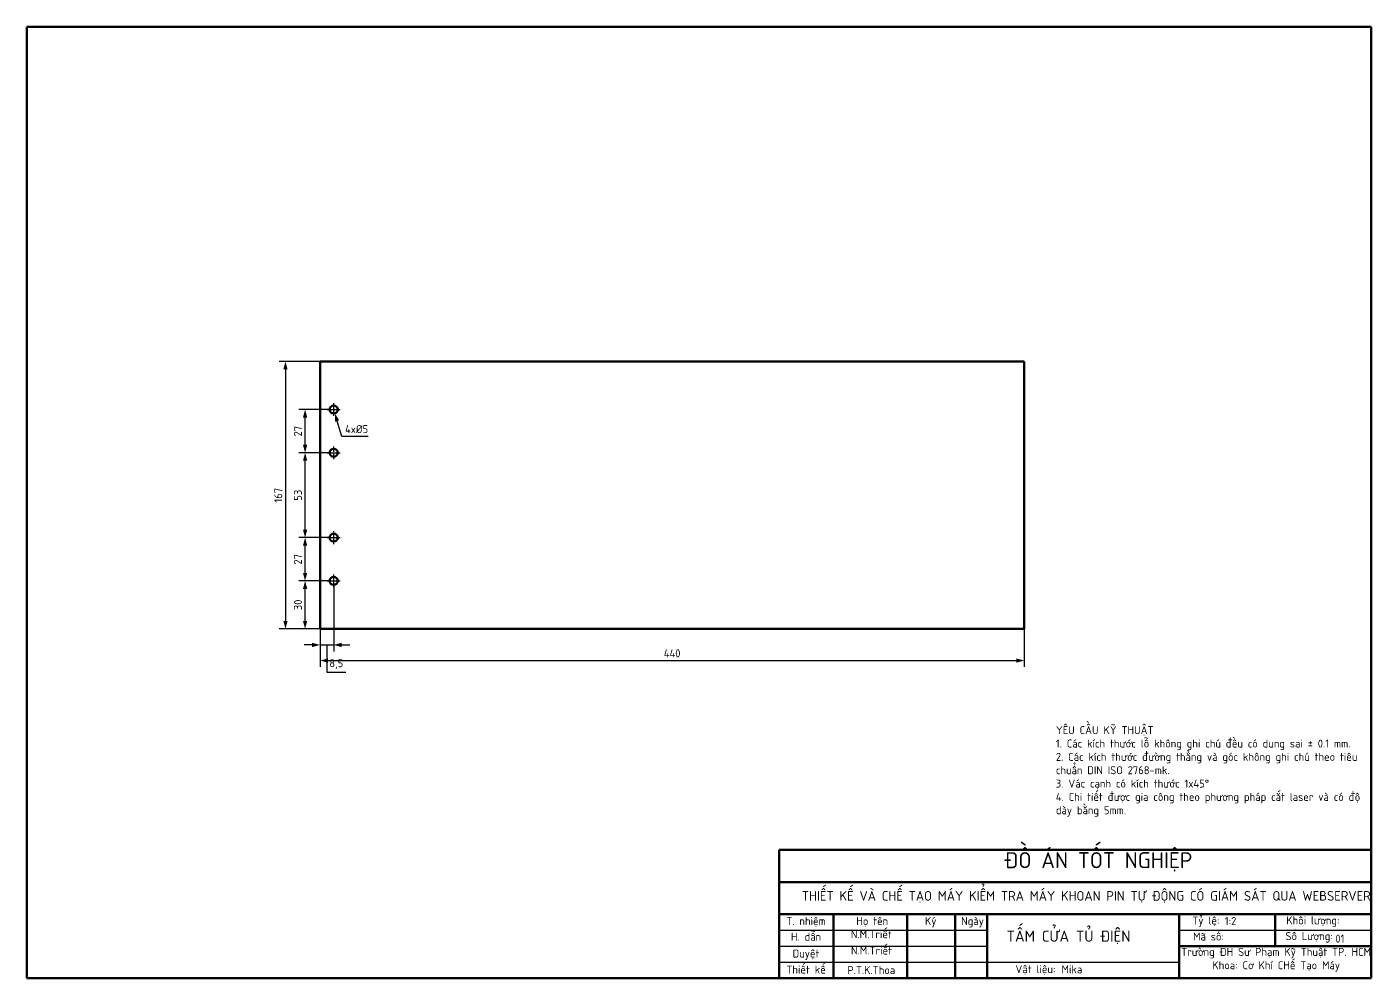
# Model space of a CAD drawing. Header units: millimetres. Extents: x -190 to 12889, y -227 to 3957.
# Drawn here: x 3806 to 4646, y 486 to 1080 of the extents above; entities that cross this region are included whole.
import ezdxf

# ---------------------------------------------------------------- set-up
doc = ezdxf.new("R2010")
doc.units = ezdxf.units.MM
doc.header["$LTSCALE"] = 0.7
doc.header["$PDMODE"] = 35
doc.header["$PDSIZE"] = -4
doc.linetypes.add('CENTER2', pattern=[1.125, 0.75, -0.125, 0.125, -0.125])
doc.layers.get('0').update_dxf_attribs({"color": 255})
for name, color, linetype, lineweight in [('AM_5', 10, 'Continuous', 25), ('AMC_Contour', 7, 'Continuous', 50), ('CON', 7, 'Continuous', 50), ('DIM', 94, 'Continuous', 25), ('KHUNGBV', 5, 'Continuous', 70), ('TEXT', 7, 'Continuous', 25)]:
    doc.layers.add(name, color=color, linetype=linetype, lineweight=lineweight)
doc.styles.add('TCVN-7284', font='tcvn+7284-2003r.ttf')
doc.dimstyles.new('TCVN_ISO-25_RadiusDia', dxfattribs={"dimtxt": 2.5, "dimasz": 2.5, "dimexe": 2, "dimexo": 0, "dimgap": 1, "dimtad": 1, "dimtoh": 1, "dimtxsty": 'TCVN-7284', "dimblk": 'Arrow', "dimcen": 0, "dimclrd": 256, "dimclre": 256, "dimclrt": 256, "dimadec": 0, "dimazin": 0, "dimtfac": 1, "dimtofl": 0, "dimtmove": 1, "dimatfit": 0, "dimldrblk": 'Arrow', "dimfxl": 1, "dimlwd": -1, "dimlwe": -1, "dimarcsym": 0})

# ---------------------------------------------------------------- blocks, each defined once
blk = doc.blocks.new('*U356')
at = {"layer": 'AM_5', "color": 0, "linetype": 'CENTER2', "ltscale": 2, "transparency": 16777216}
for p, q in [((-4, 0), (-0.5, 0)), ((0, 0.5), (0, 4)), ((0.5, 0), (4, 0)), ((0, -4), (0, -0.5))]:
    blk.add_line(p, q, dxfattribs=at)
at = {"layer": 'AM_5', "color": 0, "linetype": 'Continuous', "ltscale": 2, "transparency": 16777216}
for p, q in [((-0.25, 0), (0.25, 0)), ((0, -0.25), (0, 0.25))]:
    blk.add_line(p, q, dxfattribs=at)
blk = doc.blocks.new('*U357')
at = {"layer": 'AM_5', "color": 0, "linetype": 'CENTER2', "ltscale": 2, "transparency": 16777216}
for p, q in [((-4, 0), (-0.5, 0)), ((0, 0.5), (0, 4)), ((0.5, 0), (4, 0)), ((0, -4), (0, -0.5))]:
    blk.add_line(p, q, dxfattribs=at)
at = {"layer": 'AM_5', "color": 0, "linetype": 'Continuous', "ltscale": 2, "transparency": 16777216}
for p, q in [((-0.25, 0), (0.25, 0)), ((0, -0.25), (0, 0.25))]:
    blk.add_line(p, q, dxfattribs=at)
blk = doc.blocks.new('*U358')
at = {"layer": 'AM_5', "color": 0, "linetype": 'CENTER2', "ltscale": 2, "transparency": 16777216}
for p, q in [((-4, 0), (-0.5, 0)), ((0, 0.5), (0, 4)), ((0.5, 0), (4, 0)), ((0, -4), (0, -0.5))]:
    blk.add_line(p, q, dxfattribs=at)
at = {"layer": 'AM_5', "color": 0, "linetype": 'Continuous', "ltscale": 2, "transparency": 16777216}
for p, q in [((-0.25, 0), (0.25, 0)), ((0, -0.25), (0, 0.25))]:
    blk.add_line(p, q, dxfattribs=at)
blk = doc.blocks.new('*U359')
at = {"layer": 'AM_5', "color": 0, "linetype": 'CENTER2', "ltscale": 2, "transparency": 16777216}
for p, q in [((-4, 0), (-0.5, 0)), ((0, 0.5), (0, 4)), ((0.5, 0), (4, 0)), ((0, -4), (0, -0.5))]:
    blk.add_line(p, q, dxfattribs=at)
at = {"layer": 'AM_5', "color": 0, "linetype": 'Continuous', "ltscale": 2, "transparency": 16777216}
for p, q in [((-0.25, 0), (0.25, 0)), ((0, -0.25), (0, 0.25))]:
    blk.add_line(p, q, dxfattribs=at)
blk = doc.blocks.new('CUA1')
at = {"layer": 'CON'}
for p, q in [((4361.59, 815.64), (3921.59, 815.64)), ((3921.59, 815.64), (3921.59, 648.64)), ((4361.59, 648.64), (4361.59, 815.64)), ((3921.59, 648.64), (4361.59, 648.64))]:
    blk.add_line(p, q, dxfattribs=at)
for centre in [(3930.09, 785.64), (3930.09, 758.64), (3930.09, 705.64), (3930.09, 678.64)]:
    blk.add_circle(centre, 2.5, dxfattribs=at)
at = {"layer": 'AM_5', "linetype": 'CENTER2', "ltscale": 2}
for name, p in [('*U357', (3930.09, 785.64)), ('*U356', (3930.09, 758.64)), ('*U358', (3930.09, 705.64)), ('*U359', (3930.09, 678.64))]:
    blk.add_blockref(name, p, dxfattribs=at)
blk = doc.blocks.new('Arrow')
at = {"layer": 'DIM'}
blk.add_solid([(-1, 0.27), (-1, -0.27), (0, 0)], dxfattribs=at)
blk = doc.blocks.new('*D360')
at = {"layer": 'Defpoints', "color": 0, "ltscale": 0.2, "transparency": 16777216}
for p in [(3997.9, 732), (3989.4, 704.5), (3997.9, 694.48)]:
    blk.add_point(p, dxfattribs=at)
at = {"layer": 'DIM', "ltscale": 0.2, "transparency": 16777216}
for p, q in [((3997.9, 732), (3997.9, 690.48)), ((3989.4, 704.5), (3989.4, 690.48)), ((3984.4, 694.48), (3979.4, 694.48)), ((3989.4, 694.48), (3997.9, 694.48)), ((3993.65, 694.48), (3993.65, 677.48)), ((4002.9, 694.48), (4007.9, 694.48)), ((3993.65, 677.48), (4005.4, 677.48))]:
    blk.add_line(p, q, dxfattribs=at)
at = {"layer": 'DIM', "ltscale": 0.2, "transparency": 16777216, "xscale": 5.000000000000284, "yscale": 5.000000000000284, "zscale": 5.000000000000284}
blk.add_blockref('Arrow', (3989.4, 694.48), dxfattribs=at)
at = {"layer": 'DIM', "ltscale": 0.2, "transparency": 16777216, "xscale": 5.000000000000284, "yscale": 5.000000000000284, "zscale": 5.000000000000284, "rotation": 180}
blk.add_blockref('Arrow', (3997.9, 694.48), dxfattribs=at)
at = {"layer": 'DIM', "ltscale": 0.2, "transparency": 16777216, "insert": (3999.53, 682.48), "char_height": 5, "attachment_point": 5, "style": 'TCVN-7284'}
blk.add_mtext('8,5', dxfattribs=at)
blk = doc.blocks.new('*D361')
at = {"layer": 'Defpoints', "color": 0, "ltscale": 0.7, "transparency": 16777216}
for p in [(3989.4, 704.5), (4429.4, 704.5), (4429.4, 684.73)]:
    blk.add_point(p, dxfattribs=at)
at = {"layer": 'DIM', "ltscale": 0.7, "transparency": 16777216}
for p, q in [((3989.4, 704.5), (3989.4, 680.73)), ((4429.4, 704.5), (4429.4, 680.73)), ((3994.4, 684.73), (4424.4, 684.73))]:
    blk.add_line(p, q, dxfattribs=at)
at = {"layer": 'DIM', "ltscale": 0.7, "transparency": 16777216, "xscale": 5, "yscale": 5, "zscale": 5, "rotation": 180}
blk.add_blockref('Arrow', (3989.4, 684.73), dxfattribs=at)
at = {"layer": 'DIM', "ltscale": 0.7, "transparency": 16777216, "xscale": 5, "yscale": 5, "zscale": 5}
blk.add_blockref('Arrow', (4429.4, 684.73), dxfattribs=at)
at = {"layer": 'DIM', "ltscale": 0.7, "transparency": 16777216, "insert": (4209.4, 689.23), "char_height": 5, "attachment_point": 5, "style": 'TCVN-7284', "bg_fill": 3, "box_fill_scale": 1.1, "bg_fill_color": 256, "bg_fill_true_color": 13158600, "bg_fill_transparency": 0}
blk.add_mtext('440', dxfattribs=at)
blk = doc.blocks.new('*D362')
at = {"layer": 'Defpoints', "color": 0, "ltscale": 0.2, "transparency": 16777216}
for p in [(3980.04, 734.5), (3995.4, 734.5), (3989.4, 704.5)]:
    blk.add_point(p, dxfattribs=at)
at = {"layer": 'DIM', "ltscale": 0.2, "transparency": 16777216}
for p, q in [((3995.4, 734.5), (3976.04, 734.5)), ((3980.04, 709.5), (3980.04, 729.5)), ((3989.4, 704.5), (3976.04, 704.5))]:
    blk.add_line(p, q, dxfattribs=at)
at = {"layer": 'DIM', "ltscale": 0.2, "transparency": 16777216, "xscale": 5.000000000000284, "yscale": 5.000000000000284, "zscale": 5.000000000000284}
for p, rotation in [((3980.04, 734.5), 90), ((3980.04, 704.5), 270)]:
    blk.add_blockref('Arrow', p, dxfattribs=dict(at, rotation=rotation))
at = {"layer": 'DIM', "ltscale": 0.2, "transparency": 16777216, "insert": (3975.54, 719.5), "char_height": 5, "attachment_point": 5, "rotation": 90, "style": 'TCVN-7284'}
blk.add_mtext('30', dxfattribs=at)
blk = doc.blocks.new('*D363')
at = {"layer": 'Defpoints', "color": 0, "ltscale": 0.2, "transparency": 16777216}
for p in [(3980.04, 761.5), (3995.4, 761.5), (3995.4, 734.5)]:
    blk.add_point(p, dxfattribs=at)
at = {"layer": 'DIM', "ltscale": 0.2, "transparency": 16777216}
for p, q in [((3995.4, 761.5), (3976.04, 761.5)), ((3980.04, 739.5), (3980.04, 756.5)), ((3995.4, 734.5), (3976.04, 734.5))]:
    blk.add_line(p, q, dxfattribs=at)
at = {"layer": 'DIM', "ltscale": 0.2, "transparency": 16777216, "xscale": 5.000000000000284, "yscale": 5.000000000000284, "zscale": 5.000000000000284}
for p, rotation in [((3980.04, 761.5), 90), ((3980.04, 734.5), 270)]:
    blk.add_blockref('Arrow', p, dxfattribs=dict(at, rotation=rotation))
at = {"layer": 'DIM', "ltscale": 0.2, "transparency": 16777216, "insert": (3975.54, 748), "char_height": 5, "attachment_point": 5, "rotation": 90, "style": 'TCVN-7284'}
blk.add_mtext('27', dxfattribs=at)
blk = doc.blocks.new('*D364')
at = {"layer": 'Defpoints', "color": 0, "ltscale": 0.2, "transparency": 16777216}
for p in [(3980.04, 814.5), (3995.4, 814.5), (3995.4, 761.5)]:
    blk.add_point(p, dxfattribs=at)
at = {"layer": 'DIM', "ltscale": 0.2, "transparency": 16777216}
for p, q in [((3995.4, 814.5), (3976.04, 814.5)), ((3980.04, 766.5), (3980.04, 809.5)), ((3995.4, 761.5), (3976.04, 761.5))]:
    blk.add_line(p, q, dxfattribs=at)
at = {"layer": 'DIM', "ltscale": 0.2, "transparency": 16777216, "xscale": 5.000000000000284, "yscale": 5.000000000000284, "zscale": 5.000000000000284}
for p, rotation in [((3980.04, 814.5), 90), ((3980.04, 761.5), 270)]:
    blk.add_blockref('Arrow', p, dxfattribs=dict(at, rotation=rotation))
at = {"layer": 'DIM', "ltscale": 0.2, "transparency": 16777216, "insert": (3975.54, 788), "char_height": 5, "attachment_point": 5, "rotation": 90, "style": 'TCVN-7284'}
blk.add_mtext('53', dxfattribs=at)
blk = doc.blocks.new('*D365')
at = {"layer": 'Defpoints', "color": 0, "ltscale": 0.2, "transparency": 16777216}
for p in [(3980.04, 841.5), (3995.4, 841.5), (3995.4, 814.5)]:
    blk.add_point(p, dxfattribs=at)
at = {"layer": 'DIM', "ltscale": 0.2, "transparency": 16777216}
for p, q in [((3995.4, 841.5), (3976.04, 841.5)), ((3980.04, 819.5), (3980.04, 836.5)), ((3995.4, 814.5), (3976.04, 814.5))]:
    blk.add_line(p, q, dxfattribs=at)
at = {"layer": 'DIM', "ltscale": 0.2, "transparency": 16777216, "xscale": 5.000000000000284, "yscale": 5.000000000000284, "zscale": 5.000000000000284}
for p, rotation in [((3980.04, 841.5), 90), ((3980.04, 814.5), 270)]:
    blk.add_blockref('Arrow', p, dxfattribs=dict(at, rotation=rotation))
at = {"layer": 'DIM', "ltscale": 0.2, "transparency": 16777216, "insert": (3975.54, 828), "char_height": 5, "attachment_point": 5, "rotation": 90, "style": 'TCVN-7284'}
blk.add_mtext('27', dxfattribs=at)
blk = doc.blocks.new('*D366')
at = {"layer": 'Defpoints', "color": 0, "ltscale": 0.7, "transparency": 16777216}
for p in [(3989.4, 871.5), (3967.78, 704.5), (3989.4, 704.5)]:
    blk.add_point(p, dxfattribs=at)
at = {"layer": 'DIM', "ltscale": 0.7, "transparency": 16777216}
for p, q in [((3989.4, 871.5), (3963.78, 871.5)), ((3967.78, 866.5), (3967.78, 709.5)), ((3989.4, 704.5), (3963.78, 704.5))]:
    blk.add_line(p, q, dxfattribs=at)
at = {"layer": 'DIM', "ltscale": 0.7, "transparency": 16777216, "xscale": 5, "yscale": 5, "zscale": 5}
for p, rotation in [((3967.78, 871.5), 90), ((3967.78, 704.5), 270)]:
    blk.add_blockref('Arrow', p, dxfattribs=dict(at, rotation=rotation))
at = {"layer": 'DIM', "ltscale": 0.7, "transparency": 16777216, "insert": (3963.28, 788), "char_height": 5, "attachment_point": 5, "rotation": 90, "style": 'TCVN-7284', "bg_fill": 3, "box_fill_scale": 1.1, "bg_fill_color": 256, "bg_fill_true_color": 13158600, "bg_fill_transparency": 0}
blk.add_mtext('167', dxfattribs=at)
blk = doc.blocks.new('KHUNG_A3')
at = {"layer": 'CON', "color": 8, "linetype": 'Continuous', "ltscale": 0.66}
for p, q in [((296.71, 84.61), (296.71, 44.61)), ((296.71, 84.61), (481.71, 84.61)), ((296.71, 74.61), (481.71, 74.61)), ((296.71, 64.61), (481.71, 64.61)), ((313.71, 64.61), (313.71, 44.61)), ((336.71, 64.61), (336.71, 44.61)), ((351.71, 64.61), (351.71, 44.61)), ((361.71, 64.61), (361.71, 44.61)), ((421.71, 44.61), (421.71, 64.61)), ((451.71, 54.61), (451.71, 64.61)), ((421.71, 54.61), (481.71, 54.61))]:
    blk.add_line(p, q, dxfattribs=at)
at = {"layer": 'DIM', "color": 8, "linetype": 'Continuous', "ltscale": 0.66}
for p, q in [((296.71, 59.61), (361.71, 59.61)), ((421.71, 59.61), (481.71, 59.61)), ((296.71, 54.61), (361.71, 54.61)), ((296.71, 49.61), (421.71, 49.61))]:
    blk.add_line(p, q, dxfattribs=at)
at = {"layer": 'KHUNGBV', "color": 8, "linetype": 'Continuous', "ltscale": 0.66}
for p, q in [((481.71, 341.61), (61.71, 341.61)), ((61.71, 341.61), (61.71, 44.61)), ((481.71, 44.61), (481.71, 341.61)), ((61.71, 44.61), (481.71, 44.61))]:
    blk.add_line(p, q, dxfattribs=at)
at = {"color": 255, "attachment_point": 1, "style": 'TCVN-7284'}
for s, width, insert, char_height in [('{\\W1.485708; }ĐỒ ÁN TỐT NGHIỆP', 65.6643, (362.61, 83.93), 5), ('\\pxqc;T. nhiệm', 16.8827, (296.71, 63.68), 2.5), ('{\\W2.460912; }Họ tên', 16.8827, (317.11, 63.68), 2.5), ('{\\W4.544245; }Ký', 16.8827, (335.42, 63.68), 2.5), ('{\\W1.017842; }Ngày', 9.8035, (352.08, 63.68), 2.5), ('\\pxqc;Tỷ lệ:', 9.8035, (425.19, 63.83), 2.5), ('\\pxqc;Khối lượng:', 20.0073, (453.51, 63.88), 2.5), ('\\pxqc;H. dẫn', 16.8827, (296.71, 58.76), 2.5), ('\\pxqc;N.M.Triết', 16.8827, (317.11, 59.57), 2.5), ('{\\W0.286782; }Mã số:', 12.5818, (425.56, 58.85), 2.5), ('\\pxqc;Số Lượng:', 17.9691, (453.36, 58.98), 2.5), ('\\pxqc;N.M.Triết', 16.8827, (317.16, 54.47), 2.5), ('\\pxqc;Duyệt', 16.8827, (296.71, 53.54), 2.5), ('{\\W0.981773; }Trường ĐH Sư Phạm Kỹ Thuật TP. HCM\\P{\\W7.398439; }Khoa: Cơ Khí CHế Tạo Máy ', 61.6953, (420.88, 54.04), 2.5), ('\\pxqc;Thiết kế', 16.8827, (296.71, 48.52), 2.5), ('\\pxqc;P.T.K.Thoa', 16.8827, (317.11, 48.37), 2.5), ('\\pxi-3,l3,qc,t3;Vật liệu:', 59.8171, (346.92, 48.66), 2.5)]:
    blk.add_mtext_dynamic_manual_height_columns(s, width=width, gutter_width=88.6, heights=[0], dxfattribs=dict(at, insert=insert, char_height=char_height))
at = {"color": 255, "insert": (303.83, 71.79), "char_height": 3, "width": 178.521, "attachment_point": 1, "style": 'TCVN-7284'}
blk.add_mtext('THIẾT KẾ VÀ CHẾ TẠO MÁY KIỂM TRA MÁY KHOAN PIN TỰ ĐỘNG CÓ GIÁM SÁT QUA WEBSERVER\\P', dxfattribs=at)
blk = doc.blocks.new('*D653')
at = {"layer": 'Defpoints', "color": 0, "ltscale": 0.2, "transparency": 16777216}
for p in [(3997.18, 843.89), (3998.63, 839.11)]:
    blk.add_point(p, dxfattribs=at)
at = {"layer": 'DIM', "linetype": 'ByBlock', "ltscale": 0.2, "transparency": 16777216}
for p, q in [((4002.97, 824.75), (4000.08, 834.32)), ((4019.47, 824.75), (4002.97, 824.75))]:
    blk.add_line(p, q, dxfattribs=at)
at = {"layer": 'DIM', "ltscale": 0.2, "transparency": 16777216, "insert": (4012.22, 829.25), "char_height": 5, "attachment_point": 5, "style": 'TCVN-7284', "bg_fill": 3, "box_fill_scale": 1.1, "bg_fill_color": 256, "bg_fill_true_color": 13158600, "bg_fill_transparency": 0}
blk.add_mtext('4x%%C5', dxfattribs=at)
at = {"layer": 'DIM', "ltscale": 0.2, "transparency": 16777216, "xscale": 5.00000000000016, "yscale": 5.00000000000016, "zscale": 5.00000000000016, "rotation": 106.8390245613637}
blk.add_blockref('Arrow', (3998.63, 839.11), dxfattribs=at)

msp = doc.modelspace()

# ---------------------------------------------------------------- block references
at = {"layer": 'DIM'}
msp.add_blockref('CUA1', (67.8127, 55.863), dxfattribs=at)

# ---------------------------------------------------------------- texts
at = {"ltscale": 0.7, "char_height": 5, "attachment_point": 1, "style": 'TCVN-7284'}
for s, width, insert in [('1:2', 9.000073, (4554.7583, 524.5893)), ('01', 9.000073, (4623.8452, 513.5837)), ('Mika', 42.257213, (4452.7373, 494.4034))]:
    msp.add_mtext_dynamic_manual_height_columns(s, width=width, gutter_width=25, heights=[0], dxfattribs=dict(at, insert=insert))
at = {"layer": 'AMC_Contour', "color": 255, "insert": (4418.3967, 516.1187), "char_height": 7, "attachment_point": 1, "style": 'TCVN-7284'}
msp.add_mtext_dynamic_manual_height_columns('TẤM CỬA TỦ ĐIỆN', width=97.176394, gutter_width=35, heights=[0], dxfattribs=at)
at = {"layer": 'TEXT', "ltscale": 0.7, "insert": (4449.1892, 643.7552), "char_height": 5, "attachment_point": 1, "style": 'TCVN-7284'}
msp.add_mtext_dynamic_manual_height_columns('YÊU CẦU KỸ THUẬT\\P1. Các kích thước lỗ không ghi chú đều có dung sai ± 0.1 mm. \\P2. Các kích thước đường thẳng và góc không ghi chú theo tiêu chuẩn DIN ISO 2768-mk.\\P3. Vác cạnh có kích thước 1x45°\\P4. Chi tiết được gia công theo phương pháp cắt laser và có độ dày bằng 5mm.', width=191.685561, gutter_width=3444.1823, heights=[0], dxfattribs=at)

# ---------------------------------------------------------------- dimensions: what is measured, and where the dimension line sits
at = {"layer": 'DIM', "ltscale": 0.2}
for base, p1, p2, override, picture, middle in [((3980.036, 841.5011), (3995.4034, 814.5011), (3995.4034, 841.5011), {"dimscale": 2}, '*D365', (3975.536, 828.0011)), ((3980.036, 814.5011), (3995.4034, 761.5011), (3995.4034, 814.5011), {"dimscale": 2, "dimtmove": 1}, '*D364', (3975.536, 788.0011)), ((3980.036, 761.5011), (3995.4034, 734.5011), (3995.4034, 761.5011), {"dimscale": 2}, '*D363', (3975.536, 748.0011))]:
    dim = msp.add_linear_dim(base=base, p1=p1, p2=p2, angle=90, dimstyle='TCVN_ISO-25_RadiusDia', override=override, dxfattribs=at)
    dim.commit()
    dim.dimension.update_dxf_attribs({"geometry": picture, "text_midpoint": middle})
dim = msp.add_linear_dim(base=(3997.9034, 694.4769), p1=(3989.4034, 704.5011), p2=(3997.9034, 732.0011), dimstyle='TCVN_ISO-25_RadiusDia', override={"dimscale": 2}, dxfattribs=at)
dim.commit()
dim.dimension.update_dxf_attribs({"geometry": '*D360', "text_midpoint": (3995.6534, 682.4769)})

# ---------------------------------------------------------------- next in the draw order: dimensions: what is measured, and where the dimension line sits
at = {"layer": 'DIM', "ltscale": 0.7}
dim = msp.add_linear_dim(base=(4429.4034, 684.7308), p1=(3989.4034, 704.5011), p2=(4429.4034, 704.5011), dimstyle='TCVN_ISO-25_RadiusDia', override={"dimscale": 2, "dimtp": 0.5, "dimtm": 0.5, "dimtfill": 1, "dimarcsym": 1}, dxfattribs=at)
dim.commit()
dim.dimension.update_dxf_attribs({"geometry": '*D361', "text_midpoint": (4209.4034, 689.2308)})

# ---------------------------------------------------------------- next in the draw order: dimensions: what is measured, and where the dimension line sits
at = {"layer": 'DIM', "ltscale": 0.2}
dim = msp.add_linear_dim(base=(3980.036, 734.5011), p1=(3989.4034, 704.5011), p2=(3995.4034, 734.5011), angle=90, dimstyle='TCVN_ISO-25_RadiusDia', override={"dimscale": 2}, dxfattribs=at)
dim.commit()
dim.dimension.update_dxf_attribs({"geometry": '*D362', "text_midpoint": (3975.536, 719.5011)})

# ---------------------------------------------------------------- next in the draw order: dimensions: what is measured, and where the dimension line sits
at = {"layer": 'DIM', "ltscale": 0.7}
dim = msp.add_linear_dim(base=(3967.7829, 704.5011), p1=(3989.4034, 871.5011), p2=(3989.4034, 704.5011), angle=90, dimstyle='TCVN_ISO-25_RadiusDia', override={"dimscale": 2, "dimtp": 0.5, "dimtm": 0.5, "dimtfill": 1, "dimarcsym": 1}, dxfattribs=at)
dim.commit()
dim.dimension.update_dxf_attribs({"geometry": '*D366', "text_midpoint": (3963.2829, 788.0011)})

# ---------------------------------------------------------------- next in the draw order: block references
at = {"layer": 'DIM', "xscale": 2, "yscale": 2, "zscale": 2}
msp.add_blockref('KHUNG_A3', (3682.7648, 397.2107), dxfattribs=at)

# ---------------------------------------------------------------- next in the draw order: dimensions: what is measured, and where the dimension line sits
at = {"layer": 'DIM', "ltscale": 0.2}
dim = msp.add_diameter_dim_2p(p1=(3997.1792, 843.8939), p2=(3998.6276, 839.1083), dimstyle='TCVN_ISO-25_RadiusDia', override={"dimscale": 2, "dimpost": '4x%%C<>', "dimtfill": 1, "dimarcsym": 1}, dxfattribs=at)
dim.commit()
dim.dimension.update_dxf_attribs({"geometry": '*D653', "text_midpoint": (4012.2228, 829.2515)})

doc.saveas('drawing.dxf')
